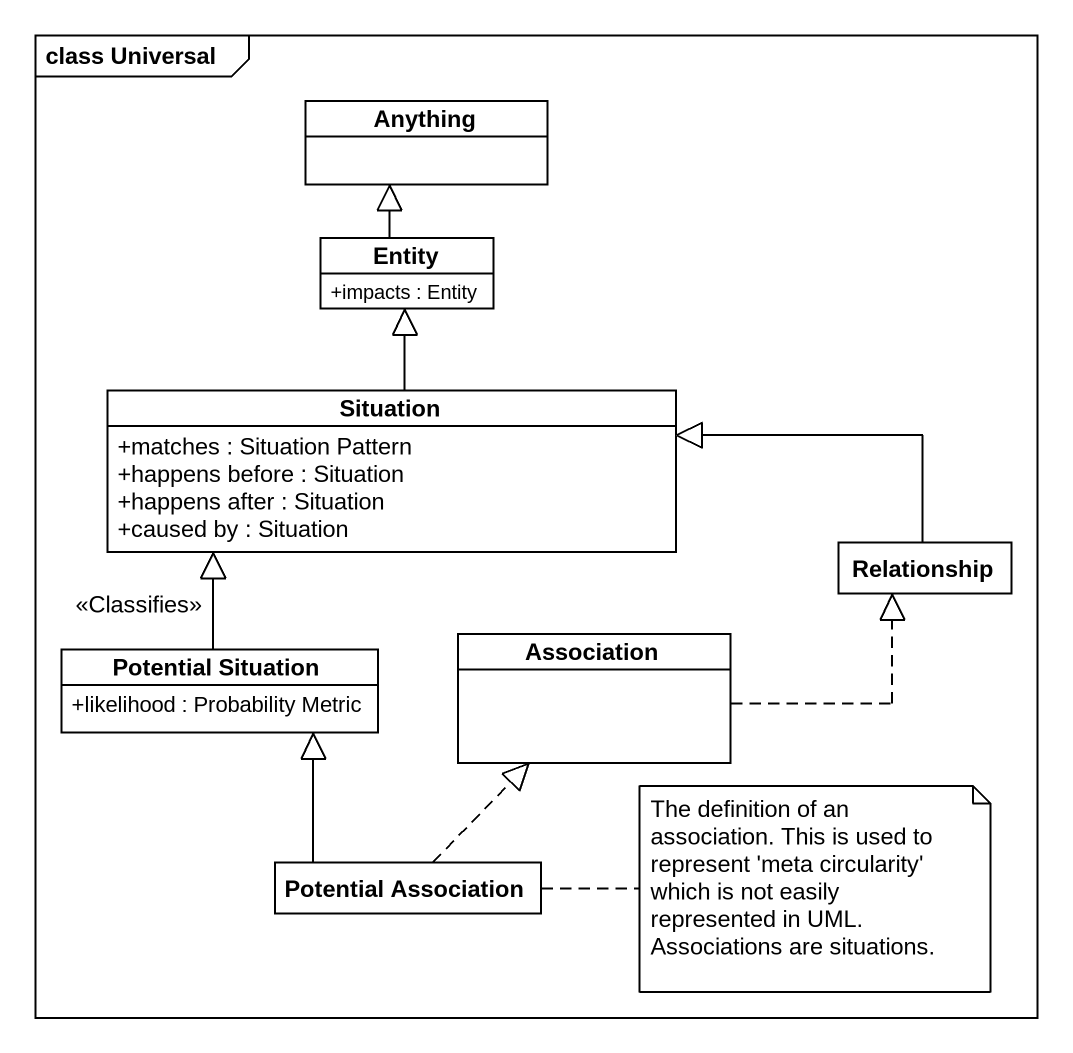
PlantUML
@startuml
mainframe class Universal
hide circle
hide empty members
skinparam classAttributeIconSize 0
class Anything
class "Entity" as Entity_ {
  +impacts : Entity
}
class Situation {
  +matches : Situation Pattern
  +happens before : Situation
  +happens after : Situation
  +caused by : Situation
}
class Relationship
class Association
class "Potential Situation" as Potential_Situation {
  +likelihood : Probability Metric
}
class "Potential Association" as Potential_Association
Entity_ -up-|> Anything
Situation -up-|> Entity_
Relationship -left-|> Situation
Association .right.|> Relationship
Potential_Situation -up-|> Situation : <<Classifies>>
Potential_Association .up.|> Association
Potential_Association -up-|> Potential_Situation
note right of Potential_Association : The definition of an association. This is used to represent 'meta circularity' which is not easily represented in UML. Associations are situations.
@enduml
